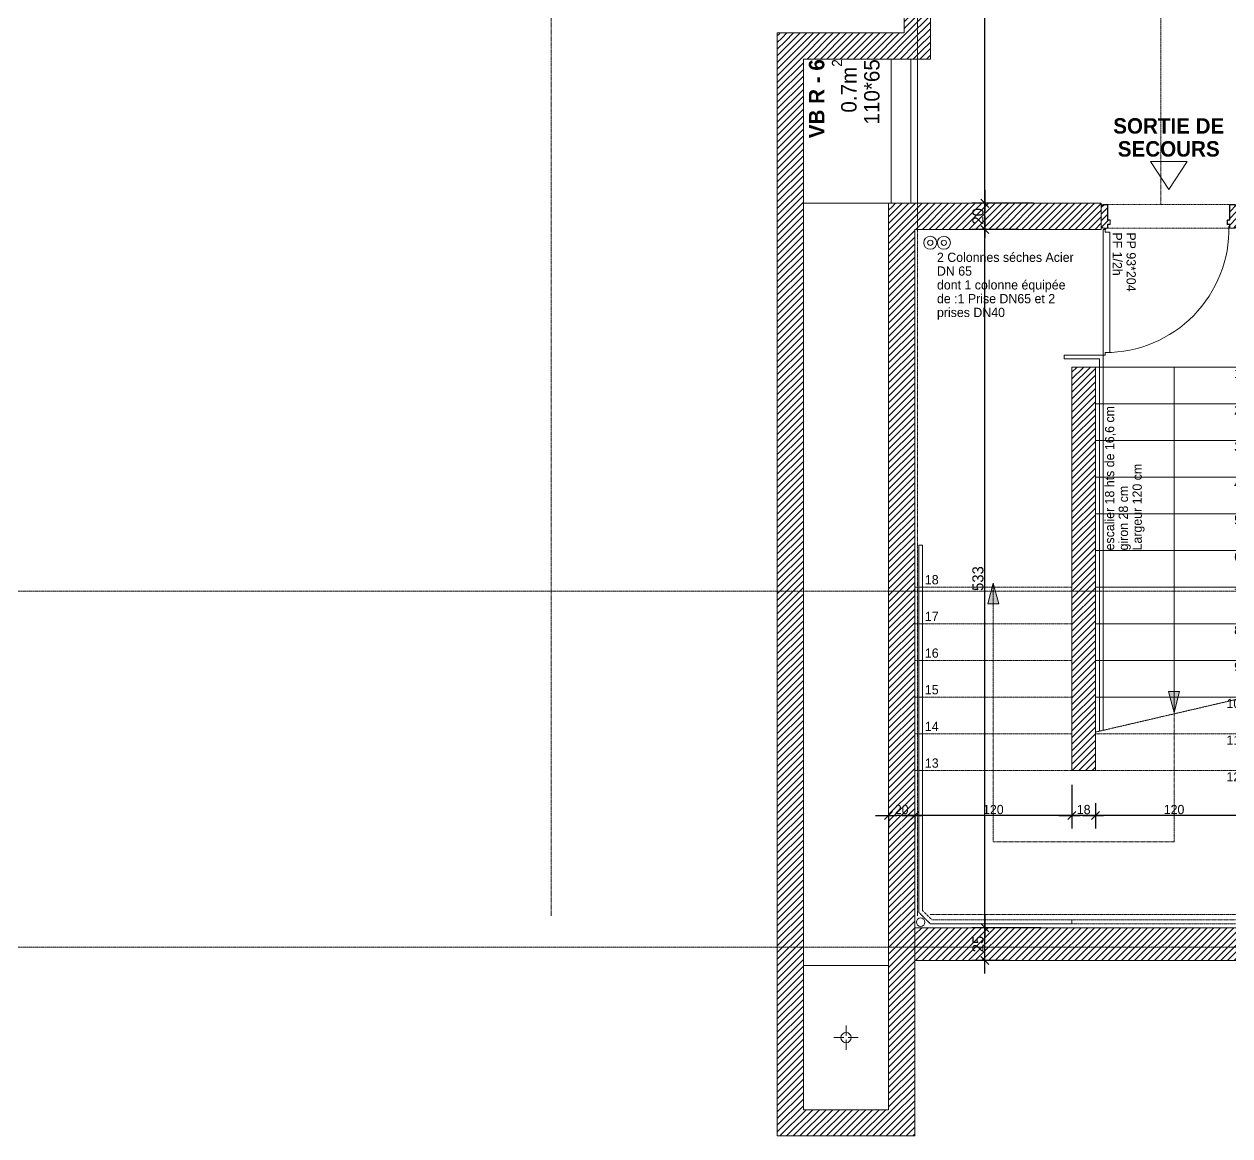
# Model space of a CAD drawing. Header units: centimetres. Extents: x -14085 to 643619, y -47998 to 35592.
# Drawn here: x -10552 to -9631, y 3117 to 3966 of the extents above; entities that cross this region are included whole.
import ezdxf

# ---------------------------------------------------------------- set-up
doc = ezdxf.new("R2010")
doc.units = ezdxf.units.CM
doc.header["$PDMODE"] = 1
doc.header["$PDSIZE"] = -2
for name, pattern in [('ISO-02', [0.75, 0.6, -0.15]), ('Style de ligne -13', [0.147638, 0.098425, -0.049213]), ('Style de ligne -6', [1.04164, 0.625, -0.20828, 0.06943, -0.13893]), ('VW-01', [0.41656, 0.20828, -0.20828])]:
    doc.linetypes.add(name, pattern=pattern)
doc.layers.get('0').update_dxf_attribs({"lineweight": 18, "true_color": 0x848484})
for name, color, linetype, lineweight in [('B GÈnÈral_Hatch', 7, 'Continuous', 5), ('B Général', 7, 'Continuous', 5), ('C ANNOTATIONS-cotation', 7, 'Continuous', 5), ('C ANNOTATIONS-cotation_Hatch', 7, 'Continuous', 5), ('C ANNOTATIONS-prestations', 7, 'Continuous', 5), ('C ANNOTATIONS-texte', 7, 'Continuous', 5)]:
    doc.layers.add(name, color=color, linetype=linetype, lineweight=lineweight)
doc.layers.add('C ANNOTATIONS-axes', color=1, linetype='ISO-02', lineweight=13, true_color=0xff0000)
doc.layers.add('C ANNOTATIONS-axes horizontaux', color=1, linetype='VW-01', lineweight=13, true_color=0xff0000)
doc.styles.add('Eurostile', font='')
doc.styles.add('Eurostile (bold)', font='')
doc.styles.get('Eurostile').set_extended_font_data('Eurostile')
doc.styles.get('Eurostile (bold)').set_extended_font_data('Eurostile', bold=True)
doc.dimstyles.new('100é', dxfattribs={"dimtxt": 8.470801, "dimasz": 6.232178, "dimexe": 10, "dimexo": 25, "dimgap": 1, "dimtad": 1, "dimdec": 1, "dimtxsty": 'Eurostile', "dimblk": 'VW_SLASH', "dimblk1": 'VW_SLASH', "dimblk2": 'VW_SLASH', "dimcen": 0, "dimdle": 10, "dimazin": 0, "dimtfac": 1, "dimtdec": 1, "dimtix": 1, "dimtmove": 0, "dimatfit": 0, "dimldrblk": 'VW_FILLEDARROW', "dimfxl": 50.8, "dimfxlon": 1, "dimfrac": 2, "dimtolj": 1, "dimarcsym": 0})
pattern_1 = [(45, (-16946.0474, 0), (2.4253472, -2.6458333), [])]
pattern_2 = [(45, (0, 0), (2.42535, -2.64583), [])]

# ---------------------------------------------------------------- blocks, each defined once
blk = doc.blocks.new('Groupe-1')
at = {"layer": 'B GÈnÈral_Hatch', "linetype": 'Continuous', "lineweight": 0}
blk.add_hatch(color=7, dxfattribs=at).paths.add_polyline_path([(7276.74, 3456.58), (7272.48, 3440.7), (7268.23, 3456.58)])
at = {"layer": 'C ANNOTATIONS-cotation_Hatch', "linetype": 'Continuous', "lineweight": 0}
blk.add_hatch(color=7, dxfattribs=at).paths.add_polyline_path([(7130.23, 3523.51), (7134.48, 3539.39), (7138.74, 3523.51)])
at = {"layer": 'B Général', "color": 7, "linetype": 'Continuous'}
for p, q in [((7212.48, 3704.39), (7332.48, 3704.39)), ((7272.48, 3704.39), (7272.48, 3440.7)), ((7212.48, 3676.39), (7332.48, 3676.39)), ((7212.48, 3648.39), (7332.48, 3648.39)), ((7212.48, 3620.39), (7332.48, 3620.39)), ((7212.48, 3592.39), (7332.48, 3592.39)), ((7212.48, 3564.39), (7332.48, 3564.39)), ((7212.48, 3536.39), (7332.48, 3536.39)), ((7212.48, 3508.39), (7332.48, 3508.39)), ((7212.48, 3480.39), (7332.48, 3480.39)), ((7212.48, 3452.39), (7332.48, 3452.39))]:
    blk.add_line(p, q, dxfattribs=at)
at = {"layer": 'B Général', "color": 7, "linetype": 'VW-01'}
for p, q in [((7074.48, 3536.39), (7194.48, 3536.39)), ((7074.48, 3508.39), (7194.48, 3508.39)), ((7074.48, 3480.39), (7194.48, 3480.39)), ((7212.48, 3425.68), (7332.48, 3453.55)), ((7074.48, 3452.39), (7194.48, 3452.39)), ((7074.48, 3424.39), (7194.48, 3424.39)), ((7212.48, 3424.39), (7332.48, 3424.39)), ((7074.48, 3396.39), (7194.48, 3396.39)), ((7212.48, 3396.39), (7332.48, 3396.39))]:
    blk.add_line(p, q, dxfattribs=at)
at = {"layer": 'B Général', "color": 7, "linetype": 'Continuous', "lineweight": 5, "flags": 128}
blk.add_lwpolyline([(7332.48, 3736.39), (7332.48, 3276.39), (7074.48, 3276.39), (7074.48, 3568.28)], dxfattribs=at)
for points in [[(7326.54, 3736.39), (7326.51, 3452.16), (7329.48, 3452.85), (7329.48, 3736.39)], [(7218.43, 3713.57), (7188.54, 3713.57), (7188.54, 3710.62), (7215.49, 3710.62), (7215.49, 3695.2), (7215.49, 3695.2), (7215.49, 3426.38), (7218.46, 3427.07)]]:
    blk.add_lwpolyline(points, close=True, dxfattribs=at)
at = {"layer": 'B Général', "color": 7, "linetype": 'Continuous', "flags": 128}
blk.add_lwpolyline([(7332.48, 3453.55), (7332.48, 3704.39), (7212.48, 3704.39), (7212.48, 3425.68)], dxfattribs=at)
at = {"layer": 'B Général', "color": 7, "linetype": 'VW-01', "flags": 128}
blk.add_lwpolyline([(7329.48, 3452.85), (7326.51, 3452.16), (7326.48, 3282.39), (7087.56, 3282.39), (7080.48, 3289.46), (7080.48, 3568.28), (7077.48, 3568.28), (7077.48, 3288.22), (7086.31, 3279.39), (7329.48, 3279.39)], close=True, dxfattribs=at)
at = {"layer": 'B Général', "color": 7, "lineweight": 5, "flags": 128}
blk.add_lwpolyline([(7276.74, 3456.58), (7272.48, 3440.7), (7268.23, 3456.58)], close=True, dxfattribs=at)
at = {"layer": 'B Général', "color": 7, "linetype": 'Continuous', "lineweight": 5}
blk.add_circle((7079, 3280.64), 3.25, dxfattribs=at)
at = {"layer": 'C ANNOTATIONS-cotation', "color": 7, "linetype": 'VW-01', "lineweight": 5, "flags": 128}
blk.add_lwpolyline([(7080.48, 3289.46), (7080.48, 3568.28), (7077.48, 3568.28), (7077.48, 3288.22), (7086.31, 3279.39), (7194.48, 3279.39), (7194.48, 3282.39), (7087.56, 3282.39)], close=True, dxfattribs=at)
at = {"layer": 'C ANNOTATIONS-cotation', "color": 7, "lineweight": 5, "flags": 128}
blk.add_lwpolyline([(7130.23, 3523.51), (7134.48, 3539.39), (7138.74, 3523.51)], close=True, dxfattribs=at)
at = {"layer": 'C ANNOTATIONS-cotation', "color": 7, "linetype": 'VW-01', "lineweight": 5, "flags": 128}
blk.add_lwpolyline([(7134.48, 3539.39), (7134.48, 3342), (7272.48, 3342), (7272.48, 3440.78)], dxfattribs=at)
at = {"layer": 'C ANNOTATIONS-prestations', "attachment_point": 2, "line_spacing_factor": 0.894142, "style": 'Eurostile'}
for s, insert, char_height in [('1', (7321.04, 3703.09), 7.06), ('2', (7321.04, 3675.09), 7.06), ('3', (7321.04, 3647.09), 7.06), ('4', (7321.04, 3619.09), 7.06), ('5', (7321.04, 3591.09), 7.06), ('6', (7321.04, 3563.09), 7.06), ('18', (7087.47, 3545.56), 7.059), ('7', (7321.04, 3535.09), 7.06), ('17', (7087.47, 3517.56), 7.059), ('8', (7321.04, 3507.09), 7.06), ('16', (7087.47, 3489.56), 7.059), ('9', (7321.04, 3479.09), 7.06), ('15', (7087.47, 3461.56), 7.059), ('10', (7317.79, 3451.09), 7.059), ('14', (7087.47, 3433.56), 7.059), ('11', (7317.79, 3423.09), 7.059), ('13', (7087.47, 3405.56), 7.059), ('12', (7317.79, 3395.09), 7.059)]:
    blk.add_mtext(s, dxfattribs=dict(at, insert=insert, char_height=char_height))
blk = doc.blocks.new('PP 93_204 PF1_2h mur20')
at = {"layer": 'B GÈnÈral_Hatch', "linetype": 'Continuous', "lineweight": 5}
h = blk.add_hatch(dxfattribs=at)
h.set_pattern_fill('50_BETON', style=0, pattern_type=2)
h.set_pattern_definition(pattern_2)
edge = h.paths.add_edge_path()
edge.add_line((-51.6, -8.95), (-50.94, -8.37))
edge.add_line((-50.94, -8.37), (-50.93, -8.36))
edge.add_arc((-50.79, -8.52), 0.2, 48.99091, 131.00909, ccw=False)
edge.add_line((-50.66, -8.36), (-50.65, -8.37))
edge.add_line((-50.65, -8.37), (-50.1, -8.86))
edge.add_line((-50.1, -8.86), (-50.1, -8.86))
edge.add_arc((-50.06, -8.82), 0.05, 228.99091, 270)
edge.add_line((-50.06, -8.87), (-50.06, -8.87))
edge.add_line((-50.06, -8.87), (-46.7, -8.87))
edge.add_line((-46.7, -8.87), (-46.69, -8.87))
edge.add_arc((-46.69, -8.83), 0.0435, 270, 360)
edge.add_line((-46.65, -8.83), (-46.65, 2.7))
edge.add_arc((-46.48, 2.7), 0.174, 90, 180, ccw=False)
edge.add_line((-46.48, 2.87), (-46.45, 2.87))
edge.add_line((-46.45, 2.87), (-44.9, 2.87))
edge.add_line((-44.9, 2.87), (-44.89, 2.87))
edge.add_arc((-44.89, 2.91), 0.0435, 270, 360)
edge.add_line((-44.85, 2.91), (-44.85, 5.96))
edge.add_arc((-44.89, 5.96), 0.0435, 0, 90)
edge.add_line((-44.89, 6), (-44.9, 6))
edge.add_line((-44.9, 6), (-46.45, 6))
edge.add_line((-46.45, 6), (-46.48, 6))
edge.add_arc((-46.48, 6.17), 0.174, 180, 270, ccw=False)
edge.add_line((-46.65, 6.17), (-46.65, 8.83))
edge.add_arc((-46.69, 8.83), 0.0435, 0, 90)
edge.add_line((-46.69, 8.87), (-46.7, 8.87))
edge.add_line((-46.7, 8.87), (-50.06, 8.87))
edge.add_line((-50.06, 8.87), (-50.06, 8.87))
edge.add_arc((-50.06, 8.82), 0.05, 90, 131.00909)
edge.add_line((-50.1, 8.86), (-50.1, 8.86))
edge.add_line((-50.1, 8.86), (-50.65, 8.37))
edge.add_line((-50.65, 8.37), (-50.66, 8.37))
edge.add_arc((-50.79, 8.52), 0.2, 233.09668, 311.00909, ccw=False)
edge.add_line((-50.91, 8.36), (-50.92, 8.36))
edge.add_line((-50.92, 8.36), (-51.44, 8.81))
edge.add_line((-51.44, 8.81), (-51.44, 8.81))
edge.add_line((-51.44, 8.81), (-51.6, 8.95))
edge.add_line((-51.6, 8.95), (-51.6, -8.95))
h = blk.add_hatch(dxfattribs=at)
h.set_pattern_fill('50_BETON', style=0, pattern_type=2)
h.set_pattern_definition(pattern_2)
edge = h.paths.add_edge_path()
edge.add_line((51.6, -8.95), (50.94, -8.37))
edge.add_line((50.94, -8.37), (50.93, -8.36))
edge.add_arc((50.79, -8.52), 0.2, 48.99091, 131.00909)
edge.add_line((50.66, -8.36), (50.65, -8.37))
edge.add_line((50.65, -8.37), (50.1, -8.86))
edge.add_line((50.1, -8.86), (50.1, -8.86))
edge.add_arc((50.06, -8.82), 0.05, 270, 311.00909, ccw=False)
edge.add_line((50.06, -8.87), (50.06, -8.87))
edge.add_line((50.06, -8.87), (46.7, -8.87))
edge.add_line((46.7, -8.87), (46.69, -8.87))
edge.add_arc((46.69, -8.83), 0.0435, 180, 270, ccw=False)
edge.add_line((46.65, -8.83), (46.65, 2.7))
edge.add_arc((46.48, 2.7), 0.174, 0, 90)
edge.add_line((46.48, 2.87), (46.45, 2.87))
edge.add_line((46.45, 2.87), (44.9, 2.87))
edge.add_line((44.9, 2.87), (44.89, 2.87))
edge.add_arc((44.89, 2.91), 0.0435, 180, 270, ccw=False)
edge.add_line((44.85, 2.91), (44.85, 5.96))
edge.add_arc((44.89, 5.96), 0.0435, 90, 180, ccw=False)
edge.add_line((44.89, 6), (44.9, 6))
edge.add_line((44.9, 6), (46.45, 6))
edge.add_line((46.45, 6), (46.48, 6))
edge.add_arc((46.48, 6.17), 0.174, 270, 360)
edge.add_line((46.65, 6.17), (46.65, 8.83))
edge.add_arc((46.69, 8.83), 0.0435, 90, 180, ccw=False)
edge.add_line((46.69, 8.87), (46.7, 8.87))
edge.add_line((46.7, 8.87), (50.06, 8.87))
edge.add_line((50.06, 8.87), (50.06, 8.87))
edge.add_arc((50.06, 8.82), 0.05, 48.99091, 90, ccw=False)
edge.add_line((50.1, 8.86), (50.1, 8.86))
edge.add_line((50.1, 8.86), (50.65, 8.37))
edge.add_line((50.65, 8.37), (50.66, 8.37))
edge.add_arc((50.79, 8.52), 0.2, 228.99091, 306.90332)
edge.add_line((50.91, 8.36), (50.92, 8.36))
edge.add_line((50.92, 8.36), (51.44, 8.81))
edge.add_line((51.44, 8.81), (51.44, 8.81))
edge.add_line((51.44, 8.81), (51.6, 8.95))
edge.add_line((51.6, 8.95), (51.6, -8.95))
at = {"layer": 'B Général', "linetype": 'Style de ligne -13', "lineweight": 5}
for p, q in [((46.7, 9), (-46.7, 9)), ((46.7, -9), (-46.7, -9))]:
    blk.add_line(p, q, dxfattribs=at)
at = {"layer": 'B Général', "color": 7, "linetype": 'Continuous', "lineweight": 5, "flags": 128}
blk.add_lwpolyline([(45, 12), (48.5, 12), (48.5, 10), (50, 10), (50.01, 106), (48.51, 106), (48.51, 104), (45.01, 104)], close=True, dxfattribs=at)
at = {"layer": 'B Général', "linetype": 'Continuous', "lineweight": 5, "flags": 128}
for points in [[(-46.5, 8.83), (-46.5, 6.17, 0.414214), (-46.46, 6.13), (-46.45, 6.13), (-44.9, 6.13), (-44.87, 6.13, -0.414214), (-44.7, 5.96), (-44.7, 2.91, -0.414214), (-44.87, 2.74), (-44.9, 2.74), (-46.45, 2.74), (-46.46, 2.74, 0.414214), (-46.5, 2.7), (-46.5, -8.83, -0.414214), (-46.67, -9), (-46.7, -9), (-50.06, -9), (-50.07, -9, -0.18087), (-50.2, -8.95), (-50.2, -8.95), (-50.76, -8.47), (-50.76, -8.46, 0.373975), (-50.83, -8.46), (-50.83, -8.47), (-51.49, -9.04), (-51.6, -8.95), (-50.94, -8.37), (-50.93, -8.36, -0.373975), (-50.66, -8.36), (-50.65, -8.37), (-50.1, -8.86), (-50.1, -8.86, 0.18087), (-50.06, -8.87), (-50.06, -8.87), (-46.7, -8.87), (-46.69, -8.87, 0.414214), (-46.65, -8.83), (-46.65, 2.7, -0.414214), (-46.48, 2.87), (-46.45, 2.87), (-44.9, 2.87), (-44.89, 2.87, 0.414214), (-44.85, 2.91), (-44.85, 5.96, 0.414214), (-44.89, 6), (-44.9, 6), (-46.45, 6), (-46.48, 6, -0.414214), (-46.65, 6.17), (-46.65, 8.83, 0.414214), (-46.69, 8.87), (-46.7, 8.87), (-50.06, 8.87), (-50.06, 8.87, 0.18087), (-50.1, 8.86), (-50.1, 8.86), (-50.65, 8.37), (-50.66, 8.37, -0.353689), (-50.91, 8.36), (-50.92, 8.36), (-51.44, 8.81), (-51.44, 8.81), (-51.6, 8.95), (-51.49, 9.04), (-50.88, 8.51, 0.385556), (-50.77, 8.46), (-50.76, 8.47), (-50.2, 8.95), (-50.2, 8.95, -0.18087), (-50.07, 9), (-50.06, 9), (-46.7, 9), (-46.67, 9, -0.414214)], [(46.5, 8.83), (46.5, 6.17, -0.414214), (46.46, 6.13), (46.45, 6.13), (44.9, 6.13), (44.87, 6.13, 0.414214), (44.7, 5.96), (44.7, 2.91, 0.414214), (44.87, 2.74), (44.9, 2.74), (46.45, 2.74), (46.46, 2.74, -0.414214), (46.5, 2.7), (46.5, -8.83, 0.414214), (46.67, -9), (46.7, -9), (50.06, -9), (50.07, -9, 0.18087), (50.2, -8.95), (50.2, -8.95), (50.76, -8.47), (50.76, -8.46, -0.373975), (50.83, -8.46), (50.83, -8.47), (51.49, -9.04), (51.6, -8.95), (50.94, -8.37), (50.93, -8.36, 0.373975), (50.66, -8.36), (50.65, -8.37), (50.1, -8.86), (50.1, -8.86, -0.18087), (50.06, -8.87), (50.06, -8.87), (46.7, -8.87), (46.69, -8.87, -0.414214), (46.65, -8.83), (46.65, 2.7, 0.414214), (46.48, 2.87), (46.45, 2.87), (44.9, 2.87), (44.89, 2.87, -0.414214), (44.85, 2.91), (44.85, 5.96, -0.414214), (44.89, 6), (44.9, 6), (46.45, 6), (46.48, 6, 0.414214), (46.65, 6.17), (46.65, 8.83, -0.414214), (46.69, 8.87), (46.7, 8.87), (50.06, 8.87), (50.06, 8.87, -0.18087), (50.1, 8.86), (50.1, 8.86), (50.65, 8.37), (50.66, 8.37, 0.353689), (50.91, 8.36), (50.92, 8.36), (51.44, 8.81), (51.44, 8.81), (51.6, 8.95), (51.49, 9.04), (50.88, 8.51, -0.385556), (50.77, 8.46), (50.76, 8.47), (50.2, 8.95), (50.2, 8.95, 0.18087), (50.07, 9), (50.06, 9), (46.7, 9), (46.67, 9, 0.414214)]]:
    blk.add_lwpolyline(points, format="xyb", close=True, dxfattribs=at)
at = {"layer": 'B Général', "color": 250, "linetype": 'Continuous', "lineweight": 5, "true_color": 0x444444, "flags": 128}
blk.add_lwpolyline([(0, -20.5), (-14, -41.85), (14, -41.85)], close=True, dxfattribs=at)
at = {"layer": 'B Général', "linetype": 'Continuous', "lineweight": 5}
blk.add_circle((48.5, 9.5), 0.5, dxfattribs=at)
at = {"layer": 'B Général', "color": 7, "linetype": 'Continuous', "lineweight": 5}
blk.add_arc((48.5, 9.5), 94.5, 90, 181.23226, dxfattribs=at)
at = {"layer": 'C ANNOTATIONS-prestations', "insert": (25.17, 12.23), "char_height": 7.059, "attachment_point": 1, "rotation": 90, "line_spacing_factor": 0.894142, "style": 'Eurostile'}
blk.add_mtext('PP 93*204\\PPF 1/2h\\P', dxfattribs=at)
blk = doc.blocks.new('axes 2')
at = {"layer": 'B Général', "color": 1, "linetype": 'Style de ligne -6', "lineweight": 13}
for p, q in [((-868.925, -1173.93), (-868.925, 1361.07)), ((-589.328, -1173.93), (-589.328, 1361.07))]:
    blk.add_line(p, q, dxfattribs=at)
at = {"layer": 'C ANNOTATIONS-axes horizontaux', "color": 5, "true_color": 0x0000ff}
for p, q in [((4705, -925.93), (-4705, -925.93)), ((4705, -1197.93), (-4705, -1197.93))]:
    blk.add_line(p, q, dxfattribs=at)
blk = doc.blocks.new('VW_SLASH')
at = {"color": 0, "linetype": 'ByBlock', "lineweight": -2}
blk.add_line((1.6, 0), (-1, 0), dxfattribs=at)
at = {"color": 0, "lineweight": 20, "flags": 128}
blk.add_lwpolyline([(0.5, 0.5), (-0.5, -0.5)], dxfattribs=at)
blk = doc.blocks.new('*D378')
at = {"layer": 'C ANNOTATIONS-cotation', "color": 0, "linetype": 'Continuous', "lineweight": -2, "transparency": 16777216}
for p, q in [((-9891.56, 3362), (-9891.56, 3352)), ((-9877.8, 3362), (-9885.33, 3362)), ((-9871.56, 3362), (-9871.56, 3352))]:
    blk.add_line(p, q, dxfattribs=at)
at = {"layer": 'Defpoints', "color": 0, "linetype": 'Continuous', "lineweight": 0, "transparency": 16777216}
for p in [(-9891.56, 3374.5), (-9871.56, 3371.35), (-9891.56, 3362)]:
    blk.add_point(p, dxfattribs=at)
at = {"layer": 'C ANNOTATIONS-cotation', "color": 0, "linetype": 'Continuous', "lineweight": -2, "transparency": 16777216, "xscale": 6.232177734375, "yscale": 6.232177734375, "zscale": 6.232177734375, "rotation": 180}
blk.add_blockref('VW_SLASH', (-9891.56, 3362), dxfattribs=at)
at = {"layer": 'C ANNOTATIONS-cotation', "color": 0, "linetype": 'Continuous', "lineweight": -2, "transparency": 16777216, "xscale": 6.232177734375, "yscale": 6.232177734375, "zscale": 6.232177734375}
blk.add_blockref('VW_SLASH', (-9871.56, 3362), dxfattribs=at)
at = {"layer": 'C ANNOTATIONS-cotation', "color": 0, "linetype": 'Continuous', "lineweight": 5, "transparency": 16777216, "insert": (-9881.56, 3366.53), "char_height": 7.059, "attachment_point": 5, "style": 'Eurostile'}
blk.add_mtext('\\A1;20', dxfattribs=at)
blk = doc.blocks.new('VW_FILLEDARROW')
at = {"linetype": 'Continuous', "lineweight": 0}
blk.add_hatch(color=0, dxfattribs=at).paths.add_polyline_path([(-1.6, 0.43), (0, 0), (-1.6, -0.43)])
at = {"color": 0, "lineweight": 5, "flags": 128}
blk.add_lwpolyline([(-1.6, 0.43), (0, 0), (-1.6, -0.43)], close=True, dxfattribs=at)
blk = doc.blocks.new('*D379')
at = {"layer": 'C ANNOTATIONS-cotation', "color": 0, "linetype": 'Continuous', "lineweight": -2, "transparency": 16777216}
for p, q in [((-9751.56, 3385.43), (-9751.56, 3352)), ((-9871.56, 3362), (-9871.56, 3352)), ((-9757.8, 3362), (-9865.33, 3362))]:
    blk.add_line(p, q, dxfattribs=at)
at = {"layer": 'Defpoints', "color": 0, "linetype": 'Continuous', "lineweight": 0, "transparency": 16777216}
for p in [(-9751.56, 3410.43), (-9871.56, 3371.35), (-9871.56, 3362)]:
    blk.add_point(p, dxfattribs=at)
at = {"layer": 'C ANNOTATIONS-cotation', "color": 0, "linetype": 'Continuous', "lineweight": -2, "transparency": 16777216, "xscale": 6.232177734375, "yscale": 6.232177734375, "zscale": 6.232177734375, "rotation": 180}
blk.add_blockref('VW_SLASH', (-9871.56, 3362), dxfattribs=at)
at = {"layer": 'C ANNOTATIONS-cotation', "color": 0, "linetype": 'Continuous', "lineweight": -2, "transparency": 16777216, "xscale": 6.232177734375, "yscale": 6.232177734375, "zscale": 6.232177734375}
blk.add_blockref('VW_SLASH', (-9751.56, 3362), dxfattribs=at)
at = {"layer": 'C ANNOTATIONS-cotation', "color": 0, "linetype": 'Continuous', "lineweight": 5, "transparency": 16777216, "insert": (-9811.56, 3366.53), "char_height": 7.059, "attachment_point": 5, "style": 'Eurostile'}
blk.add_mtext('\\A1;120', dxfattribs=at)
blk = doc.blocks.new('*D380')
at = {"layer": 'C ANNOTATIONS-cotation', "color": 0, "linetype": 'Continuous', "lineweight": -2, "transparency": 16777216}
for p, q in [((-9751.56, 3385.43), (-9751.56, 3352)), ((-9733.56, 3371.39), (-9733.56, 3352)), ((-9739.8, 3362), (-9745.33, 3362))]:
    blk.add_line(p, q, dxfattribs=at)
at = {"layer": 'Defpoints', "color": 0, "linetype": 'Continuous', "lineweight": 0, "transparency": 16777216}
for p in [(-9751.56, 3410.43), (-9733.56, 3396.39), (-9751.56, 3362)]:
    blk.add_point(p, dxfattribs=at)
at = {"layer": 'C ANNOTATIONS-cotation', "color": 0, "linetype": 'Continuous', "lineweight": -2, "transparency": 16777216, "xscale": 6.232177734375, "yscale": 6.232177734375, "zscale": 6.232177734375, "rotation": 180}
blk.add_blockref('VW_SLASH', (-9751.56, 3362), dxfattribs=at)
at = {"layer": 'C ANNOTATIONS-cotation', "color": 0, "linetype": 'Continuous', "lineweight": -2, "transparency": 16777216, "xscale": 6.232177734375, "yscale": 6.232177734375, "zscale": 6.232177734375}
blk.add_blockref('VW_SLASH', (-9733.56, 3362), dxfattribs=at)
at = {"layer": 'C ANNOTATIONS-cotation', "color": 0, "linetype": 'Continuous', "lineweight": 5, "transparency": 16777216, "insert": (-9742.56, 3366.53), "char_height": 7.059, "attachment_point": 5, "style": 'Eurostile'}
blk.add_mtext('\\A1;18', dxfattribs=at)
blk = doc.blocks.new('*D381')
at = {"layer": 'C ANNOTATIONS-cotation', "color": 0, "linetype": 'Continuous', "lineweight": -2, "transparency": 16777216}
for p, q in [((-9733.56, 3371.39), (-9733.56, 3352)), ((-9619.8, 3362), (-9727.33, 3362)), ((-9613.56, 3362), (-9613.56, 3352))]:
    blk.add_line(p, q, dxfattribs=at)
at = {"layer": 'Defpoints', "color": 0, "linetype": 'Continuous', "lineweight": 0, "transparency": 16777216}
for p in [(-9733.56, 3396.39), (-9613.56, 3386.5), (-9733.56, 3362)]:
    blk.add_point(p, dxfattribs=at)
at = {"layer": 'C ANNOTATIONS-cotation', "color": 0, "linetype": 'Continuous', "lineweight": -2, "transparency": 16777216, "xscale": 6.232177734375, "yscale": 6.232177734375, "zscale": 6.232177734375, "rotation": 180}
blk.add_blockref('VW_SLASH', (-9733.56, 3362), dxfattribs=at)
at = {"layer": 'C ANNOTATIONS-cotation', "color": 0, "linetype": 'Continuous', "lineweight": -2, "transparency": 16777216, "xscale": 6.232177734375, "yscale": 6.232177734375, "zscale": 6.232177734375}
blk.add_blockref('VW_SLASH', (-9613.56, 3362), dxfattribs=at)
at = {"layer": 'C ANNOTATIONS-cotation', "color": 0, "linetype": 'Continuous', "lineweight": 5, "transparency": 16777216, "insert": (-9673.56, 3366.53), "char_height": 7.059, "attachment_point": 5, "style": 'Eurostile'}
blk.add_mtext('\\A1;120', dxfattribs=at)
blk = doc.blocks.new('*D392')
at = {"layer": 'C ANNOTATIONS-cotation', "color": 0, "linetype": 'Continuous', "lineweight": -2, "transparency": 16777216}
for p, q in [((-9775.55, 4380.39), (-9828.05, 4380.39)), ((-9818.05, 3835.62), (-9818.05, 4374.16)), ((-9780.86, 3829.39), (-9828.05, 3829.39))]:
    blk.add_line(p, q, dxfattribs=at)
at = {"layer": 'Defpoints', "color": 0, "linetype": 'Continuous', "lineweight": 0, "transparency": 16777216}
for p in [(-9818.05, 4380.39), (-9750.55, 4380.39), (-9755.86, 3829.39)]:
    blk.add_point(p, dxfattribs=at)
at = {"layer": 'C ANNOTATIONS-cotation', "color": 0, "linetype": 'Continuous', "lineweight": -2, "transparency": 16777216, "xscale": 6.232177734375, "yscale": 6.232177734375, "zscale": 6.232177734375}
for p, rotation in [((-9818.05, 4380.39), 90), ((-9818.05, 3829.39), 270)]:
    blk.add_blockref('VW_SLASH', p, dxfattribs=dict(at, rotation=rotation))
at = {"layer": 'C ANNOTATIONS-cotation', "color": 0, "linetype": 'Continuous', "lineweight": 5, "transparency": 16777216, "insert": (-9823.28, 4104.89), "char_height": 8.471, "attachment_point": 5, "rotation": 90, "style": 'Eurostile'}
blk.add_mtext('\\A1;551', dxfattribs=at)
blk = doc.blocks.new('*D393')
at = {"layer": 'C ANNOTATIONS-cotation', "color": 0, "linetype": 'Continuous', "lineweight": -2, "transparency": 16777216}
for p, q in [((-9780.86, 3829.39), (-9828.05, 3829.39)), ((-9818.05, 3815.62), (-9818.05, 3823.16)), ((-9792.41, 3809.39), (-9828.05, 3809.39))]:
    blk.add_line(p, q, dxfattribs=at)
at = {"layer": 'Defpoints', "color": 0, "linetype": 'Continuous', "lineweight": 0, "transparency": 16777216}
for p in [(-9818.05, 3829.39), (-9755.86, 3829.39), (-9767.41, 3809.39)]:
    blk.add_point(p, dxfattribs=at)
at = {"layer": 'C ANNOTATIONS-cotation', "color": 0, "linetype": 'Continuous', "lineweight": -2, "transparency": 16777216, "xscale": 6.232177734375, "yscale": 6.232177734375, "zscale": 6.232177734375}
for p, rotation in [((-9818.05, 3829.39), 90), ((-9818.05, 3809.39), 270)]:
    blk.add_blockref('VW_SLASH', p, dxfattribs=dict(at, rotation=rotation))
at = {"layer": 'C ANNOTATIONS-cotation', "color": 0, "linetype": 'Continuous', "lineweight": 5, "transparency": 16777216, "insert": (-9823.28, 3819.39), "char_height": 8.471, "attachment_point": 5, "rotation": 90, "style": 'Eurostile'}
blk.add_mtext('\\A1;20', dxfattribs=at)
blk = doc.blocks.new('*D394')
at = {"layer": 'C ANNOTATIONS-cotation', "color": 0, "linetype": 'Continuous', "lineweight": -2, "transparency": 16777216}
for p, q in [((-9792.41, 3809.39), (-9828.05, 3809.39)), ((-9818.05, 3282.62), (-9818.05, 3803.16)), ((-9775.05, 3276.39), (-9828.05, 3276.39))]:
    blk.add_line(p, q, dxfattribs=at)
at = {"layer": 'Defpoints', "color": 0, "linetype": 'Continuous', "lineweight": 0, "transparency": 16777216}
for p in [(-9818.05, 3809.39), (-9767.41, 3809.39), (-9750.05, 3276.39)]:
    blk.add_point(p, dxfattribs=at)
at = {"layer": 'C ANNOTATIONS-cotation', "color": 0, "linetype": 'Continuous', "lineweight": -2, "transparency": 16777216, "xscale": 6.232177734375, "yscale": 6.232177734375, "zscale": 6.232177734375}
for p, rotation in [((-9818.05, 3809.39), 90), ((-9818.05, 3276.39), 270)]:
    blk.add_blockref('VW_SLASH', p, dxfattribs=dict(at, rotation=rotation))
at = {"layer": 'C ANNOTATIONS-cotation', "color": 0, "linetype": 'Continuous', "lineweight": 5, "transparency": 16777216, "insert": (-9823.28, 3542.89), "char_height": 8.471, "attachment_point": 5, "rotation": 90, "style": 'Eurostile'}
blk.add_mtext('\\A1;533', dxfattribs=at)
blk = doc.blocks.new('*D395')
at = {"layer": 'C ANNOTATIONS-cotation', "color": 0, "linetype": 'Continuous', "lineweight": -2, "transparency": 16777216}
for p, q in [((-9775.05, 3276.39), (-9828.05, 3276.39)), ((-9818.05, 3257.62), (-9818.05, 3270.16)), ((-9800.05, 3251.39), (-9828.05, 3251.39))]:
    blk.add_line(p, q, dxfattribs=at)
at = {"layer": 'Defpoints', "color": 0, "linetype": 'Continuous', "lineweight": 0, "transparency": 16777216}
for p in [(-9818.05, 3276.39), (-9750.05, 3276.39), (-9775.05, 3251.39)]:
    blk.add_point(p, dxfattribs=at)
at = {"layer": 'C ANNOTATIONS-cotation', "color": 0, "linetype": 'Continuous', "lineweight": -2, "transparency": 16777216, "xscale": 6.232177734375, "yscale": 6.232177734375, "zscale": 6.232177734375}
for p, rotation in [((-9818.05, 3276.39), 90), ((-9818.05, 3251.39), 270)]:
    blk.add_blockref('VW_SLASH', p, dxfattribs=dict(at, rotation=rotation))
at = {"layer": 'C ANNOTATIONS-cotation', "color": 0, "linetype": 'Continuous', "lineweight": 5, "transparency": 16777216, "insert": (-9823.28, 3263.89), "char_height": 8.471, "attachment_point": 5, "rotation": 90, "style": 'Eurostile'}
blk.add_mtext('\\A1;25', dxfattribs=at)
blk = doc.blocks.new('Groupe-117-1')
at = {"layer": 'B Général', "color": 7, "lineweight": 18}
for p, q in [((7021.98, 3194.01), (7021.98, 3201.82)), ((7020.42, 3192.45), (7012.61, 3192.45)), ((7021.98, 3190.89), (7021.98, 3183.07)), ((7023.55, 3192.45), (7031.36, 3192.45))]:
    blk.add_line(p, q, dxfattribs=at)
blk.add_circle((7021.98, 3192.45), 3.91, dxfattribs=at)
blk = doc.blocks.new('xi.colonneef')
at = {"layer": 'B Général', "color": 7, "lineweight": 18}
for radius in [5, 2]:
    blk.add_circle((0, 0), radius, dxfattribs=at)

msp = doc.modelspace()

# ---------------------------------------------------------------- hatches: boundary and pattern name
at = {"layer": 'B GÈnÈral_Hatch', "linetype": 'Continuous', "lineweight": 5}
h = msp.add_hatch(dxfattribs=at)
h.set_pattern_fill('50_BETON', style=0, pattern_type=2)
h.set_pattern_definition(pattern_1)
h.paths.add_polyline_path([(-9859.56, 4884.39), (-9879.56, 4909.39), (-9879.56, 3959.39), (-9859.56, 3939.39)])
h = msp.add_hatch(dxfattribs=at)
h.set_pattern_fill('50_BETON', style=0, pattern_type=2)
h.set_pattern_definition(pattern_1)
h.paths.add_polyline_path([(-9976.56, 3117.45), (-9956.56, 3137.45), (-9956.56, 3939.39), (-9976.56, 3959.39)])
h = msp.add_hatch(dxfattribs=at)
h.set_pattern_fill('50_BETON', style=0, pattern_type=2)
h.set_pattern_definition(pattern_1)
h.paths.add_polyline_path([(-9859.56, 3939.39), (-9879.56, 3959.39), (-9976.56, 3959.39), (-9956.56, 3939.39)])
h = msp.add_hatch(dxfattribs=at)
h.set_pattern_fill('50_BETON', style=0, pattern_type=2)
h.set_pattern_definition(pattern_1)
h.paths.add_polyline_path([(-9729.2, 3829.39), (-9891.56, 3829.39), (-9871.56, 3809.39), (-9729.2, 3809.39)])
h = msp.add_hatch(dxfattribs=at)
h.set_pattern_fill('50_BETON', style=0, pattern_type=2)
h.set_pattern_definition(pattern_1)
h.paths.add_polyline_path([(-9871.56, 3809.39), (-9891.56, 3829.39), (-9891.56, 3137.45), (-9871.56, 3117.45)])
h = msp.add_hatch(dxfattribs=at)
h.set_pattern_fill('50_BETON', style=0, pattern_type=2)
h.set_pattern_definition(pattern_1)
h.paths.add_polyline_path([(-9733.56, 3704.39), (-9751.56, 3704.39), (-9751.56, 3396.39), (-9733.56, 3396.39)])
h = msp.add_hatch(dxfattribs=at)
h.set_pattern_fill('50_BETON', style=0, pattern_type=2)
h.set_pattern_definition(pattern_1)
h.paths.add_polyline_path([(-8519.56, 3251.39), (-8519.56, 3276.39), (-9871.56, 3276.39), (-9871.56, 3251.39)])
h = msp.add_hatch(dxfattribs=at)
h.set_pattern_fill('50_BETON', style=0, pattern_type=2)
h.set_pattern_definition(pattern_1)
h.paths.add_polyline_path([(-9956.56, 3137.45), (-9976.56, 3117.45), (-9871.56, 3117.45), (-9891.56, 3137.45)])

# ---------------------------------------------------------------- linework, layer by layer
at = {"layer": 'B Général', "color": 7, "linetype": 'Continuous', "lineweight": 18}
for p, q in [((-9879.56, 3959.39), (-9879.56, 4909.39)), ((-9859.56, 3939.39), (-9859.56, 4380.39)), ((-9976.56, 3959.39), (-9976.56, 3117.45)), ((-9976.56, 3959.39), (-9879.56, 3959.39)), ((-9956.56, 3939.39), (-9956.56, 3137.45)), ((-9956.56, 3939.39), (-9859.56, 3939.39)), ((-9891.56, 3829.39), (-9729.2, 3829.39)), ((-9891.56, 3137.45), (-9891.56, 3829.39)), ((-9871.56, 3809.39), (-9729.2, 3809.39)), ((-9871.56, 3117.45), (-9871.56, 3809.39)), ((-9751.56, 3704.39), (-9751.56, 3396.39)), ((-9733.56, 3704.39), (-9733.56, 3396.39)), ((-9871.56, 3276.39), (-9333.56, 3276.39)), ((-9871.56, 3251.39), (-9227.05, 3251.39)), ((-9891.56, 3137.45), (-9956.56, 3137.45)), ((-9871.56, 3117.45), (-9976.56, 3117.45))]:
    msp.add_line(p, q, dxfattribs=at)
at = {"layer": 'B Général', "color": 7, "linetype": 'Continuous', "lineweight": 5}
for p, q in [((-9879.56, 3959.39), (-9879.56, 4909.39)), ((-9859.56, 3939.39), (-9859.56, 4380.39)), ((-9976.56, 3959.39), (-9976.56, 3117.45)), ((-9976.56, 3959.39), (-9879.56, 3959.39)), ((-9956.56, 3939.39), (-9956.56, 3137.45)), ((-9956.56, 3939.39), (-9859.56, 3939.39)), ((-9891.56, 3829.39), (-9729.2, 3829.39)), ((-9891.56, 3137.45), (-9891.56, 3829.39)), ((-9729.2, 3809.39), (-9729.2, 3829.39)), ((-9871.56, 3809.39), (-9729.2, 3809.39)), ((-9871.56, 3117.45), (-9871.56, 3809.39)), ((-9751.56, 3704.39), (-9751.56, 3396.39)), ((-9751.56, 3704.39), (-9733.56, 3704.39)), ((-9733.56, 3704.39), (-9733.56, 3396.39)), ((-9751.56, 3396.39), (-9733.56, 3396.39)), ((-9871.56, 3276.39), (-9333.56, 3276.39)), ((-9871.56, 3251.39), (-9227.05, 3251.39)), ((-9891.56, 3137.45), (-9956.56, 3137.45)), ((-9871.56, 3117.45), (-9976.56, 3117.45))]:
    msp.add_line(p, q, dxfattribs=at)
at = {"layer": 'B Général', "color": 7, "linetype": 'VW-01', "lineweight": 5}
msp.add_line((-9683.55, 3828.39), (-9683.55, 4379.39), dxfattribs=at)
at = {"layer": 'B Général', "color": 250, "linetype": 'VW-01', "lineweight": 18, "true_color": 0x444444}
msp.add_line((-9860.16, 3286.39), (-8519.56, 3286.39), dxfattribs=at)
at = {"layer": 'B Général', "color": 7, "linetype": 'Continuous', "lineweight": 5, "flags": 128}
msp.add_lwpolyline([(-9889.56, 3939.39), (-9889.56, 3829.39), (-9956.56, 3829.39), (-9956.56, 3939.39)], dxfattribs=at)
at = {"layer": 'B Général', "color": 7, "linetype": 'Continuous', "flags": 128}
for points in [[(-9869.56, 3939.39), (-9869.56, 3829.39), (-9889.56, 3829.39), (-9889.56, 3939.39)], [(-9869.56, 3939.39), (-9869.56, 3829.39), (-9874.56, 3829.39), (-9874.56, 3939.39)]]:
    msp.add_lwpolyline(points, dxfattribs=at)
at = {"layer": 'B Général', "color": 7, "linetype": 'Continuous', "lineweight": 5, "flags": 128}
msp.add_lwpolyline([(-9956.56, 3247.45), (-9891.56, 3247.45), (-9891.56, 3137.45), (-9956.56, 3137.45)], close=True, dxfattribs=at)

# ---------------------------------------------------------------- block references
at = {"layer": 'B Général', "color": 7, "rotation": 180}
msp.add_blockref('PP 93_204 PF1_2h mur20', (-9677.6, 3819.39), dxfattribs=at)
at = {"layer": 'B Général', "color": 7}
for name in ['Groupe-1', 'Groupe-117-1']:
    msp.add_blockref(name, (-16946.05, 0), dxfattribs=at)
at = {"layer": 'C ANNOTATIONS-axes', "color": 7}
msp.add_blockref('axes 2', (-9280.23, 4459.32), dxfattribs=at)
at = {"layer": 'C ANNOTATIONS-prestations', "color": 1, "true_color": 0xff0000}
for p in [(-9859.71, 3799.24), (-9849.32, 3799.24)]:
    msp.add_blockref('xi.colonneef', p, dxfattribs=at)

# ---------------------------------------------------------------- texts
at = {"layer": 'C ANNOTATIONS-prestations', "color": 7, "insert": (-9854.61, 3791.7), "char_height": 7.059, "width": 110.0646, "attachment_point": 1, "rotation": 0, "line_spacing_factor": 0.894142, "style": 'Eurostile'}
msp.add_mtext('2 Colonnes séches Acier DN 65\\Pdont 1 colonne équipée de :1 Prise DN65 et 2 prises DN40', dxfattribs=at)
at = {"layer": 'C ANNOTATIONS-prestations', "insert": (-9726.3, 3564.39), "char_height": 7.059, "width": 124.7222, "attachment_point": 1, "rotation": 90, "line_spacing_factor": 0.894142, "style": 'Eurostile'}
msp.add_mtext('escalier 18 hts de 16,6 cm\\Pgiron 28 cm\\PLargeur 120 cm', dxfattribs=at)
at = {"layer": 'C ANNOTATIONS-texte', "insert": (-9952.39, 3939.39), "char_height": 11.765, "width": 110, "attachment_point": 3, "rotation": 90, "line_spacing_factor": 0.894142, "style": 'Eurostile (bold)'}
msp.add_mtext('VB R - 6\\P{\\fEurostile|b0|i0|c0|p0; 0.7m}{\\fEurostile|b0|i0|c0|p0;\\H0.6667x;\\S2^ ;}{\\fEurostile|b0|i0|c0|p0;\\P110*65}', dxfattribs=at)
at = {"layer": 'C ANNOTATIONS-texte', "insert": (-9677.6, 3894.35), "char_height": 11.765, "attachment_point": 2, "line_spacing_factor": 0.894142, "style": 'Eurostile (bold)'}
msp.add_mtext('SORTIE DE \\PSECOURS', dxfattribs=at)

# ---------------------------------------------------------------- dimensions: what is measured, and where the dimension line sits
at = {"layer": 'C ANNOTATIONS-cotation', "color": 7, "linetype": 'Continuous', "lineweight": 5}
for base, p1, p2, picture, middle in [((-9818.05, 4380.39), (-9755.86, 3829.39), (-9750.55, 4380.39), '*D392', (-9823.28, 4104.89)), ((-9818.05, 3829.39), (-9767.41, 3809.39), (-9755.86, 3829.39), '*D393', (-9823.28, 3819.39)), ((-9818.05, 3809.39), (-9750.05, 3276.39), (-9767.41, 3809.39), '*D394', (-9823.28, 3542.89)), ((-9818.05, 3276.39), (-9775.05, 3251.39), (-9750.05, 3276.39), '*D395', (-9823.28, 3263.89))]:
    dim = msp.add_linear_dim(base=base, p1=p1, p2=p2, angle=270, dimstyle='100é', override={"dimtxt": 8.470801, "dimpost": '<>', "dimtxsty": 'Eurostile', "dimtmove": 2}, dxfattribs=at)
    dim.commit()
    dim.dimension.update_dxf_attribs({"geometry": picture, "text_midpoint": middle})
for base, p1, p2, picture, middle in [((-9871.56, 3362), (-9751.56, 3410.43), (-9871.56, 3371.35), '*D379', (-9811.56, 3366.53)), ((-9751.56, 3362), (-9733.56, 3396.39), (-9751.56, 3410.43), '*D380', (-9742.56, 3366.53)), ((-9733.56, 3362), (-9613.56, 3386.5), (-9733.56, 3396.39), '*D381', (-9673.56, 3366.53)), ((-9891.56, 3362), (-9871.56, 3371.35), (-9891.56, 3374.5), '*D378', (-9881.56, 3366.53))]:
    dim = msp.add_linear_dim(base=base, p1=p1, p2=p2, dimstyle='100é', override={"dimtxt": 7.059001, "dimdec": 0, "dimpost": '<>', "dimtxsty": 'Eurostile', "dimtmove": 2}, dxfattribs=at)
    dim.commit()
    dim.dimension.update_dxf_attribs({"geometry": picture, "text_midpoint": middle})

doc.saveas('drawing.dxf')
